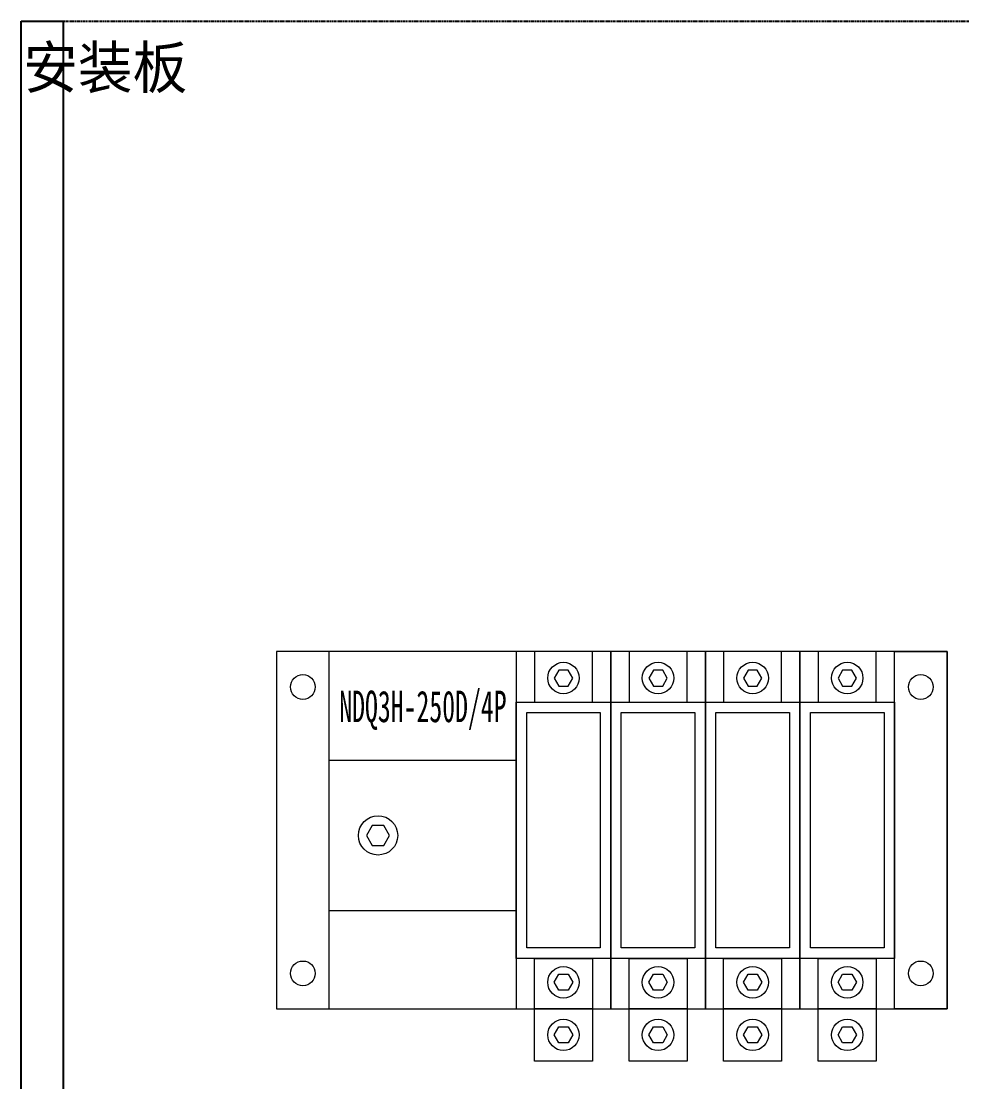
# Model space of a CAD drawing. Extents: x 406037 to 406737, y 318773 to 320773.
# Drawn here: x 406037 to 406485, y 320269 to 320773 of the extents above; entities that cross this region are included whole.
import ezdxf
from ezdxf.enums import TextEntityAlignment as Align

# ---------------------------------------------------------------- set-up
doc = ezdxf.new("R2010")
doc.units = 0
doc.header["$MEASUREMENT"] = 0
doc.linetypes.add('DASHED', pattern=[0.75, 0.5, -0.25])
doc.layers.add('布置图', color=30, linetype='Continuous')
doc.layers.add('细线', color=7, linetype='Continuous', lineweight=0)
doc.styles.add('宋', font='', dxfattribs={"width": 0.7})
doc.styles.get('宋').set_extended_font_data('SimSun')

# ---------------------------------------------------------------- blocks, each defined once
blk = doc.blocks.new('Manufacturer光辉PartName双电源自动转换开关Series250ShellFrameLimitingCurrentRemarkPartTypeMinCurrent160MaxCurrent250Poles4PMinPower0MaxPower0LibType2DelFlgfalseUpdateDate')
at = {"layer": '细线'}
for points in [[(-159.5, -72.5), (159.5, -72.5), (159.5, 97.5), (-159.5, 97.5)], [(-159.5, -72.5), (-134.5, -72.5), (-134.5, 97.5), (-159.5, 97.5)], [(-45.5, -72.5), (-0.5, -72.5), (-0.5, 97.5), (-45.5, 97.5)], [(-36.8, 73.5), (-9.2, 73.5), (-9.2, 97.5), (-36.8, 97.5)], [(-0.5, -72.5), (44.5, -72.5), (44.5, 97.5), (-0.5, 97.5)], [(8.2, 73.5), (35.8, 73.5), (35.8, 97.5), (8.2, 97.5)], [(44.5, -72.5), (89.5, -72.5), (89.5, 97.5), (44.5, 97.5)], [(53.2, 73.5), (80.8, 73.5), (80.8, 97.5), (53.2, 97.5)], [(89.5, -72.5), (134.5, -72.5), (134.5, 97.5), (89.5, 97.5)], [(98.2, 73.5), (125.8, 73.5), (125.8, 97.5), (98.2, 97.5)], [(159.5, -72.5), (134.5, -72.5), (134.5, 97.5), (159.5, 97.5)], [(-18.61, 84.9), (-20.81, 88.7), (-25.19, 88.7), (-27.39, 84.9), (-25.19, 81.1), (-20.81, 81.1)], [(26.39, 84.9), (24.19, 88.7), (19.81, 88.7), (17.61, 84.9), (19.81, 81.1), (24.19, 81.1)], [(71.39, 84.9), (69.19, 88.7), (64.81, 88.7), (62.61, 84.9), (64.81, 81.1), (69.19, 81.1)], [(116.39, 84.9), (114.19, 88.7), (109.81, 88.7), (107.61, 84.9), (109.81, 81.1), (114.19, 81.1)], [(-45.5, 73.5), (-0.5, 73.5), (-0.5, -48.5), (-45.5, -48.5)], [(-0.5, 73.5), (44.5, 73.5), (44.5, -48.5), (-0.5, -48.5)], [(44.5, 73.5), (89.5, 73.5), (89.5, -48.5), (44.5, -48.5)], [(89.5, 73.5), (134.5, 73.5), (134.5, -48.5), (89.5, -48.5)], [(-40.5, 68.5), (-5.5, 68.5), (-5.5, -43.5), (-40.5, -43.5)], [(4.5, 68.5), (39.5, 68.5), (39.5, -43.5), (4.5, -43.5)], [(49.5, 68.5), (84.5, 68.5), (84.5, -43.5), (49.5, -43.5)], [(94.5, 68.5), (129.5, 68.5), (129.5, -43.5), (94.5, -43.5)], [(-134.5, 45.89), (-45.5, 45.89), (-45.5, -25.83), (-134.5, -25.83)], [(-105.75, 10.03), (-108.5, 14.78), (-113.98, 14.78), (-116.72, 10.03), (-113.98, 5.28), (-108.5, 5.28)], [(-36.8, -48.5), (-9.2, -48.5), (-9.2, -72.5), (-36.8, -72.5)], [(8.2, -48.5), (35.8, -48.5), (35.8, -72.5), (8.2, -72.5)], [(53.2, -48.5), (80.8, -48.5), (80.8, -72.5), (53.2, -72.5)], [(98.2, -48.5), (125.8, -48.5), (125.8, -72.5), (98.2, -72.5)], [(-18.61, -59.9), (-20.81, -63.7), (-25.19, -63.7), (-27.39, -59.9), (-25.19, -56.1), (-20.81, -56.1)], [(26.39, -59.9), (24.19, -63.7), (19.81, -63.7), (17.61, -59.9), (19.81, -56.1), (24.19, -56.1)], [(71.39, -59.9), (69.19, -63.7), (64.81, -63.7), (62.61, -59.9), (64.81, -56.1), (69.19, -56.1)], [(116.39, -59.9), (114.19, -63.7), (109.81, -63.7), (107.61, -59.9), (109.81, -56.1), (114.19, -56.1)], [(-36.8, -72.5), (-9.2, -72.5), (-9.2, -97.5), (-36.8, -97.5)], [(8.2, -72.5), (35.8, -72.5), (35.8, -97.5), (8.2, -97.5)], [(53.2, -72.5), (80.8, -72.5), (80.8, -97.5), (53.2, -97.5)], [(98.2, -72.5), (125.8, -72.5), (125.8, -97.5), (98.2, -97.5)], [(-18.61, -84.9), (-20.81, -88.7), (-25.19, -88.7), (-27.39, -84.9), (-25.19, -81.1), (-20.81, -81.1)], [(26.39, -84.9), (24.19, -88.7), (19.81, -88.7), (17.61, -84.9), (19.81, -81.1), (24.19, -81.1)], [(71.39, -84.9), (69.19, -88.7), (64.81, -88.7), (62.61, -84.9), (64.81, -81.1), (69.19, -81.1)], [(116.39, -84.9), (114.19, -88.7), (109.81, -88.7), (107.61, -84.9), (109.81, -81.1), (114.19, -81.1)]]:
    blk.add_lwpolyline(points, close=True, dxfattribs=at)
for centre, radius in [((-23, 84.9), 7.49), ((22, 84.9), 7.49), ((67, 84.9), 7.49), ((112, 84.9), 7.49), ((-147, 80.65), 5.89), ((147, 80.65), 5.89), ((-111.24, 10.03), 9.36), ((-147, -55.65), 5.89), ((147, -55.65), 5.89), ((-23, -59.9), 7.49), ((22, -59.9), 7.49), ((67, -59.9), 7.49), ((112, -59.9), 7.49), ((-23, -84.9), 7.49), ((22, -84.9), 7.49), ((67, -84.9), 7.49), ((112, -84.9), 7.49)]:
    blk.add_circle(centre, radius, dxfattribs=at)
at = {"layer": '细线', "insert": (-129.68, 78.91), "char_height": 15, "width": 73.8973, "attachment_point": 1, "style": '宋'}
blk.add_mtext('\\pxql;{\\fFangSong_GB2312|b0|i0|c134|p49;\\W0.6;NDQ3H-250D/4P}', dxfattribs=at)

msp = doc.modelspace()

# ---------------------------------------------------------------- linework, layer by layer
at = {"color": 2, "elevation": 0}
msp.add_lwpolyline([(406037.35, 320773.47), (406057.35, 320773.47), (406057.35, 318773.47), (406037.35, 318773.47)], close=True, dxfattribs=at)
at = {"layer": '布置图', "linetype": 'DASHED', "elevation": 0}
msp.add_lwpolyline([(406037.35, 320773.47), (406737.35, 320773.47), (406737.35, 318773.47), (406037.35, 318773.47)], close=True, dxfattribs=at)

# ---------------------------------------------------------------- block references
msp.add_blockref('Manufacturer光辉PartName双电源自动转换开关Series250ShellFrameLimitingCurrentRemarkPartTypeMinCurrent160MaxCurrent250Poles4PMinPower0MaxPower0LibType2DelFlgfalseUpdateDate', (406318.35, 320375.97))

# ---------------------------------------------------------------- texts
at = {"color": 0}
msp.add_text('安装板', height=20, dxfattribs=at).set_placement((406038.35, 320751.47), align=Align.MIDDLE_LEFT)

doc.saveas('drawing.dxf')
